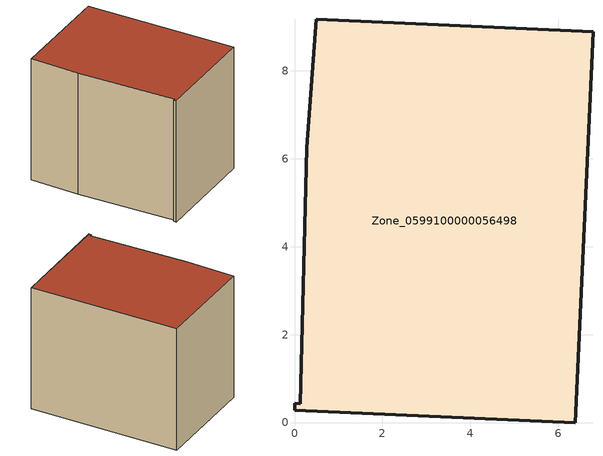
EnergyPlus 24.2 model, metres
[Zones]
Zone_0599100000056498
 floor ground (C_G): 0.01,0.43 0.13,0.43 0.28,6.25 0.49,9.17 6.79,8.88 6.39,0 0,0.28 z1.07
 wall outside (C_F): 0,0.28 6.39,0 6.79,8.88 0.49,9.17 0.28,6.25 0.13,0.43 0.01,0.43 0,0.28 z1.07:8.61
 roof outside (C_R): 0.13,0.43 0.01,0.43 0,0.28 6.39,0 6.79,8.88 0.49,9.17 0.28,6.25 z8.61
[BUILDING]
Pand.0599100000056498: North Axis=0; Terrain=City; Loads Convergence Tolerance Value=0.04; Temperature Convergence Tolerance Value=0.4; Solar Distribution=FullExterior; Maximum Number of Warmup Days=25; Minimum Number of Warmup Days=1
[Site:Location]
Rotterdam.The.Hague.AP_ZH_NLD Design_Conditions: Latitude=51.96; Longitude=4.45; Time Zone=1; Elevation=-4.5
[SITE:GROUNDTEMPERATURE:BUILDINGSURFACE]
18, 18, 18, 18, 18, 18, 18, 18, 18, 18, 18, 18
[MATERIAL] Thermal Absorptance=0.9; Solar Absorptance=0.7; Visible Absorptance=0.7
Name | Roughness | Thickness | Conductivity | Density | Specific Heat
G.TC.1965-1974 | MediumSmooth | 0.15 | 0.882353 | 540 | 1210
F.TC.1965-1974 | Rough | 0.3 | 0.697674 | 1920 | 840
R.TC.1965-1974 | MediumRough | 0.2 | 0.232558 | 1500 | 1000
[CONSTRUCTION]
C_G: G.TC.1965-1974
C_F: F.TC.1965-1974
C_R: R.TC.1965-1974
[ZONE]
Zone_0599100000056498: Type=1; Multiplier=1; Ceiling Height=Autocalculate; Volume=Autocalculate; Floor Area=autocalculate; Part of Total Floor Area=Yes
[ZONEINFILTRATION:DESIGNFLOWRATE]
Infil_Zone_0599100000056498: Zone or ZoneList or Space or SpaceList=Zone_0599100000056498; Schedule=AlwaysOn; Design Flow Rate Calculation Method=Flow/Area; Flow Rate per Floor Area=0.003; Constant Term Coefficient=1; Temperature Term Coefficient=0; Velocity Term Coefficient=0; Velocity Squared Term Coefficient=0
[HVACTEMPLATE:ZONE:IDEALLOADSAIRSYSTEM]
Zone_0599100000056498: Maximum Heating Supply Air Temperature=50; Minimum Cooling Supply Air Temperature=13; Maximum Heating Supply Air Humidity Ratio=0.0156; Minimum Cooling Supply Air Humidity Ratio=0.0077; Heating Limit=NoLimit; Cooling Limit=NoLimit; Dehumidification Control Type=ConstantSensibleHeatRatio; Cooling Sensible Heat Ratio=0.7; Dehumidification Setpoint=60; Humidification Control Type=None; Humidification Setpoint=30; Outdoor Air Method=None; Outdoor Air Flow Rate per Person=0.00944; Outdoor Air Flow Rate per Zone Floor Area=0; Outdoor Air Flow Rate per Zone=0; Demand Controlled Ventilation Type=None; Outdoor Air Economizer Type=NoEconomizer; Heat Recovery Type=None; Sensible Heat Recovery Effectiveness=0.7; Latent Heat Recovery Effectiveness=0.65
[ZONECONTROL:THERMOSTAT]
ThermostatControl_Zone_0599100000056498: Zone or ZoneList=Zone_0599100000056498; Control Type Schedule=DualSetpointControlType; Control 1=Thermostat_Zone_0599100000056498; Temperature Difference Between Cutout And Setpoint=0
[THERMOSTATSETPOINT:DUALSETPOINT]
Thermostat_Zone_0599100000056498: Heating Setpoint Temperature Schedule=HeatingSetpoint_Zone_0599100000056498; Cooling Setpoint Temperature Schedule=CoolingSetpoint_Zone_0599100000056498
[SCHEDULE:COMPACT]
HeatingSetpoint_Zone_0599100000056498: Through: 12/31, For: AllDays, Until: 24:00, 21
CoolingSetpoint_Zone_0599100000056498: Through: 12/31, For: AllDays, Until: 24:00, 24
DualSetpointControlType: Through: 12/31, For: AllDays, Until: 24:00, 4
AlwaysOn: Through: 12/31, For: AllDays, Until: 24:00, 1
